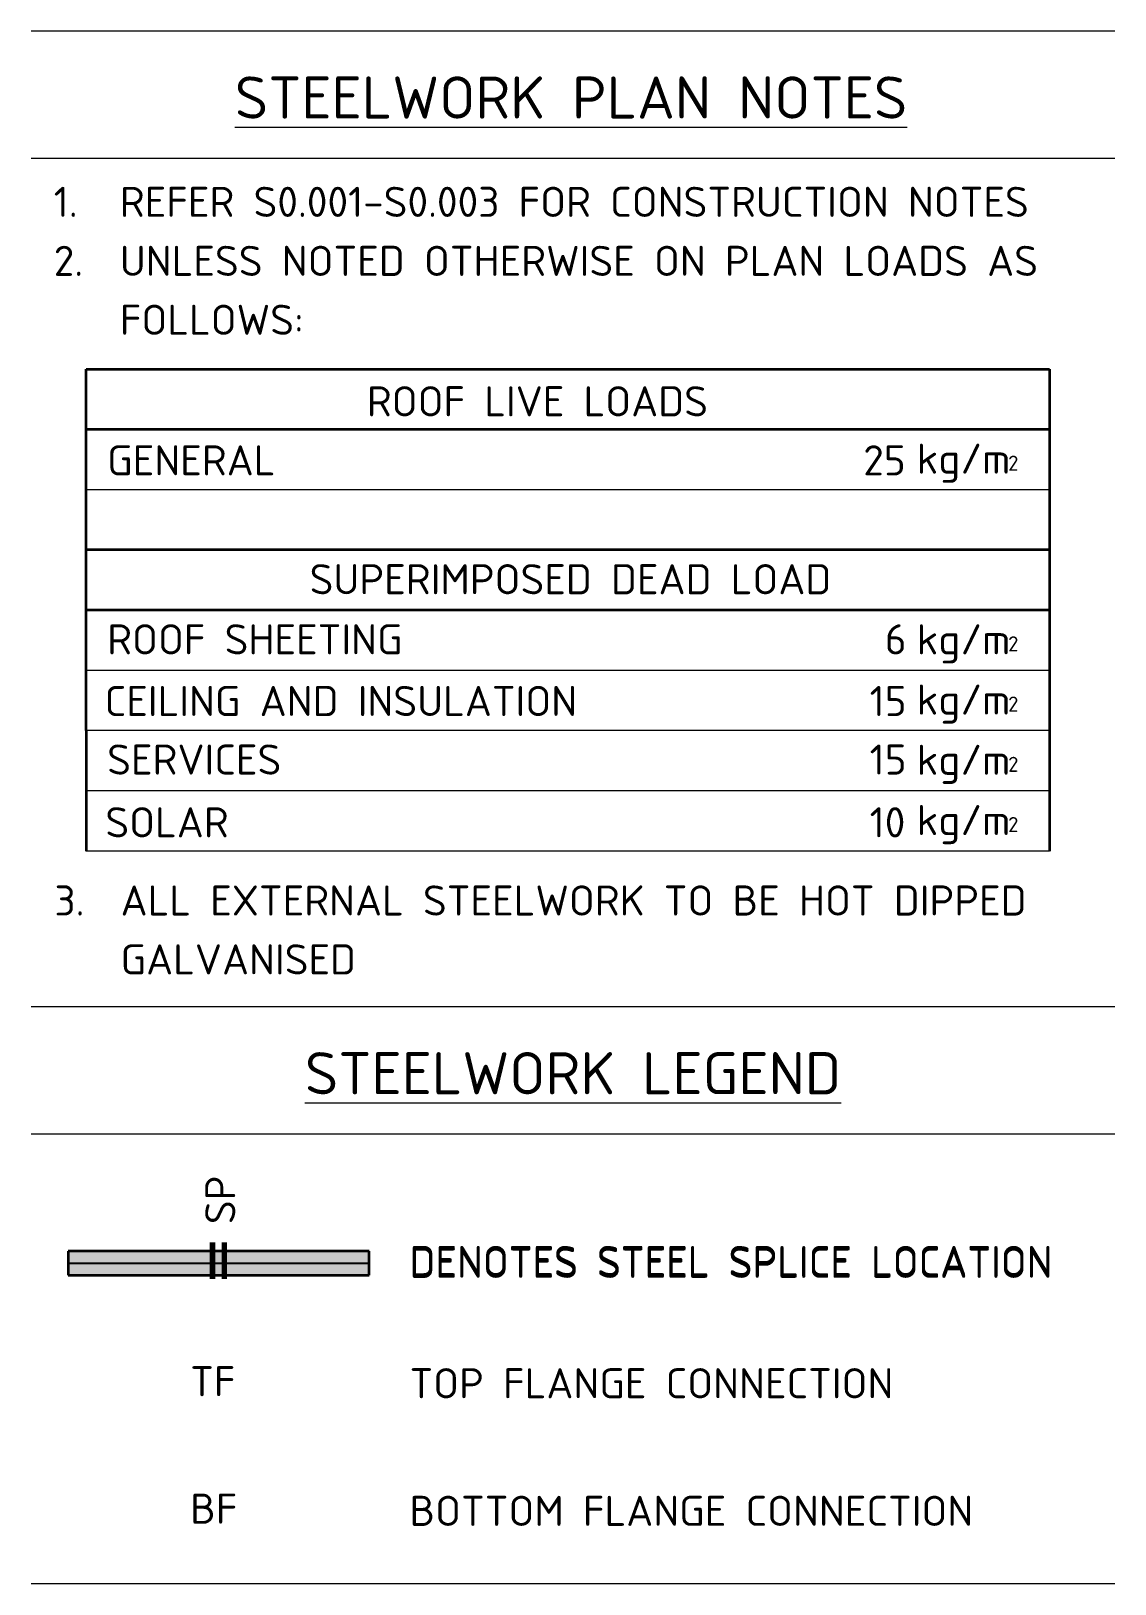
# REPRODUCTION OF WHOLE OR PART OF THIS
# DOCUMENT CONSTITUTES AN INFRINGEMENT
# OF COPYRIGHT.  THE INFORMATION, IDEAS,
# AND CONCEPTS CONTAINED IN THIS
# Model space of a CAD drawing. Header units: millimetres. Extents: x 665 to 159342, y 5858 to 4035990.
# Drawn here: x 665 to 9665, y 5858 to 18750 of the extents above.
import ezdxf

# ---------------------------------------------------------------- set-up
doc = ezdxf.new("R2010")
doc.units = ezdxf.units.MM
doc.linetypes.add('Dash', pattern=[7, 5, -2])
doc.linetypes.add('Hidden', pattern=[4, 3, -1])
for name, color, linetype, lineweight in [('A-000-T_TEXT', 231, 'Continuous', 13), ('A-010-M_LINE', 90, 'Continuous', 13), ('Z-000-T_TEXT', 131, 'Continuous', 25), ('Z-060-M_DETAIL', 92, 'Continuous', 25), ('Z-200_P_REF_PLANE', 111, 'Dash', 13)]:
    doc.layers.add(name, color=color, linetype=linetype, lineweight=lineweight)
doc.styles.add('ISOCPEUR', font='isocpeur.ttf', dxfattribs={"height": 250})
doc.styles.add('ISOCPEUR_1', font='isocpeur.ttf', dxfattribs={"height": 125})
doc.styles.add('ISOCPEUR_B', font='', dxfattribs={"height": 250})
doc.styles.add('ISOCPEUR_B_1', font='', dxfattribs={"height": 350})
doc.styles.get('ISOCPEUR_B').set_extended_font_data('ISOCPEUR', bold=True)
doc.styles.get('ISOCPEUR_B_1').set_extended_font_data('ISOCPEUR', bold=True)

# ---------------------------------------------------------------- blocks, each defined once
blk = doc.blocks.new('NRP_Note - Roof Loads _v2_ - Roof Loads-1176661-_6_0_ STEELWORK FRAMING PLAN LEGEND')
at = {"layer": 'Z-000-T_TEXT', "lineweight": 35}
for p, q in [((1122, 12942), (1122, 15942)), ((1122, 15942), (9122, 15942)), ((9122, 15942), (9122, 12942)), ((9122, 15442), (1122, 15442)), ((9122, 14442), (1122, 14442)), ((9122, 13942), (1122, 13942)), ((1122, 12942), (1122, 12442)), ((9122, 12942), (9122, 12442)), ((1122, 12442), (1122, 11942)), ((9122, 12442), (9122, 11942))]:
    blk.add_line(p, q, dxfattribs=at)
at = {"layer": 'Z-000-T_TEXT', "lineweight": 18}
for p, q in [((9122, 14942), (1122, 14942)), ((9122, 13442), (1122, 13442)), ((9122, 12942), (1122, 12942)), ((9122, 12442), (1122, 12442)), ((9122, 11942), (1122, 11942))]:
    blk.add_line(p, q, dxfattribs=at)
at = {"layer": 'Z-000-T_TEXT', "lineweight": 18, "attachment_point": 1}
for s, insert, char_height, width, style in [('ROOF LIVE LOADS', (3453, 15801), 250, 3431.22, 'ISOCPEUR_B'), ('kg/m', (8018, 15325), 250, 921.94, 'ISOCPEUR'), ('2', (8778, 15225), 125, 144.3, 'ISOCPEUR_1'), ('SUPERIMPOSED DEAD LOAD', (2978, 14324), 250, 5202.95, 'ISOCPEUR_B'), ('kg/m', (8018, 13825), 250, 921.94, 'ISOCPEUR'), ('2', (8778, 13725), 125, 144.3, 'ISOCPEUR_1'), ('kg/m', (8018, 13325), 250, 921.94, 'ISOCPEUR'), ('2', (8778, 13225), 125, 144.3, 'ISOCPEUR_1'), ('kg/m', (8018, 12825), 250, 921.94, 'ISOCPEUR'), ('2', (8778, 12725), 125, 144.3, 'ISOCPEUR_1'), ('kg/m', (8018, 12325), 250, 921.94, 'ISOCPEUR'), ('2', (8778, 12225), 125, 144.3, 'ISOCPEUR_1')]:
    blk.add_mtext(s, dxfattribs=dict(at, insert=insert, char_height=char_height, width=width, style=style))
blk = doc.blocks.new('NRP_Splice _v3_ - NRP_Splice-3209833-_6_0_ STEELWORK FRAMING PLAN LEGEND')
at = {"layer": 'Z-000-T_TEXT', "lineweight": 70}
for p, q in [((2172, 8392), (2172, 8692)), ((2172, 8692), (2172, 8392)), ((2272, 8392), (2272, 8692)), ((2272, 8392), (2272, 8692))]:
    blk.add_line(p, q, dxfattribs=at)

msp = doc.modelspace()

# ---------------------------------------------------------------- hatches: boundary and pattern name
at = {"layer": 'Z-060-M_DETAIL'}
msp.add_hatch(color=132, dxfattribs=at).paths.add_polyline_path([(972, 8422), (3472, 8422), (3472, 8622), (972, 8622)])

# ---------------------------------------------------------------- linework, layer by layer
at = {"layer": 'A-010-M_LINE', "lineweight": 35}
for p, q in [((3472, 8622), (972, 8622)), ((972, 8622), (972, 8422)), ((3472, 8422), (3472, 8622)), ((972, 8422), (3472, 8422))]:
    msp.add_line(p, q, dxfattribs=at)
at = {"layer": 'A-010-M_LINE', "linetype": 'Hidden', "lineweight": 25}
msp.add_line((972, 8522), (3472, 8522), dxfattribs=at)
at = {"layer": 'Z-200_P_REF_PLANE'}
for p, q in [((9665, 18750), (665, 18750)), ((9665, 17691), (665, 17691)), ((9665, 10650), (665, 10650)), ((9665, 9591), (665, 9591)), ((9665, 5858), (665, 5858))]:
    msp.add_line(p, q, dxfattribs=at)

# ---------------------------------------------------------------- block references
at = {"layer": 'Z-000-T_TEXT', "lineweight": 18}
msp.add_blockref('NRP_Note - Roof Loads _v2_ - Roof Loads-1176661-_6_0_ STEELWORK FRAMING PLAN LEGEND', (0, 0), dxfattribs=at)
at = {"layer": 'Z-000-T_TEXT', "lineweight": 70}
msp.add_blockref('NRP_Splice _v3_ - NRP_Splice-3209833-_6_0_ STEELWORK FRAMING PLAN LEGEND', (0, 0), dxfattribs=at)

# ---------------------------------------------------------------- texts
at = {"layer": 'A-000-T_TEXT', "color": 7, "lineweight": 18, "attachment_point": 1}
for s, insert, char_height, width, style in [('\\LSTEELWORK PLAN NOTES', (2357, 18373), 350, 6806.33, 'ISOCPEUR_B_1'), ('1.', (853, 17457), 250, 665.46, 'ISOCPEUR'), ('REFER S0.001-S0.003 FOR CONSTRUCTION NOTES', (1402, 17457), 250, 8970.88, 'ISOCPEUR'), ('2.', (853, 16967), 250, 665.46, 'ISOCPEUR'), ('UNLESS NOTED OTHERWISE ON PLAN LOADS AS ', (1402, 16967), 250, 9099.15, 'ISOCPEUR'), ('FOLLOWS:', (1402, 16478), 250, 1795.78, 'ISOCPEUR'), ('3.', (859, 11657), 250, 665.46, 'ISOCPEUR'), ('ALL EXTERNAL STEELWORK TO BE HOT DIPPED ', (1408, 11657), 250, 9027, 'ISOCPEUR'), ('GALVANISED', (1408, 11168), 250, 2300.84, 'ISOCPEUR'), ('\\LSTEELWORK LEGEND', (2939, 10273), 350, 5395.36, 'ISOCPEUR_B_1'), ('DENOTES STEEL SPLICE LOCATION', (3807, 8664), 250, 6293.25, 'ISOCPEUR'), ('DENOTES STEEL SPLICE LOCATION', (3807, 8659), 250, 6293.25, 'ISOCPEUR'), ('DENOTES STEEL SPLICE LOCATION', (3807, 8654), 250, 6293.25, 'ISOCPEUR'), ('DENOTES STEEL SPLICE LOCATION', (3807, 8649), 250, 6293.25, 'ISOCPEUR'), ('TF', (1986, 7666), 250, 456.96, 'ISOCPEUR'), ('TOP FLANGE CONNECTION', (3807, 7649), 250, 4673.84, 'ISOCPEUR'), ('BF', (1986, 6608), 250, 456.96, 'ISOCPEUR'), ('BOTTOM FLANGE CONNECTION', (3807, 6590), 250, 5427.42, 'ISOCPEUR')]:
    msp.add_mtext(s, dxfattribs=dict(at, insert=insert, char_height=char_height, width=width, style=style))
at = {"layer": 'Z-000-T_TEXT', "lineweight": 13, "char_height": 250, "attachment_point": 1, "style": 'ISOCPEUR'}
for s, insert, width in [('GENERAL', (1297, 15311), 1643.46), ('25', (7575, 15311), 432.91), ('ROOF SHEETING', (1297, 13825), 2845.99), ('6', (7754, 13825), 216.46), ('CEILING AND INSULATION', (1276, 13313), 4537.55), ('15', (7628, 13313), 368.78), ('SERVICES', (1297, 12827), 1731.64), ('15', (7628, 12827), 368.78), ('SOLAR', (1282, 12306), 1210.55), ('10', (7628, 12306), 368.78)]:
    msp.add_mtext(s, dxfattribs=dict(at, insert=insert, width=width))
at = {"layer": 'Z-000-T_TEXT', "insert": (2111, 8845), "char_height": 250, "width": 481.01, "attachment_point": 1, "rotation": 90, "style": 'ISOCPEUR'}
msp.add_mtext('SP', dxfattribs=at)

doc.saveas('drawing.dxf')
